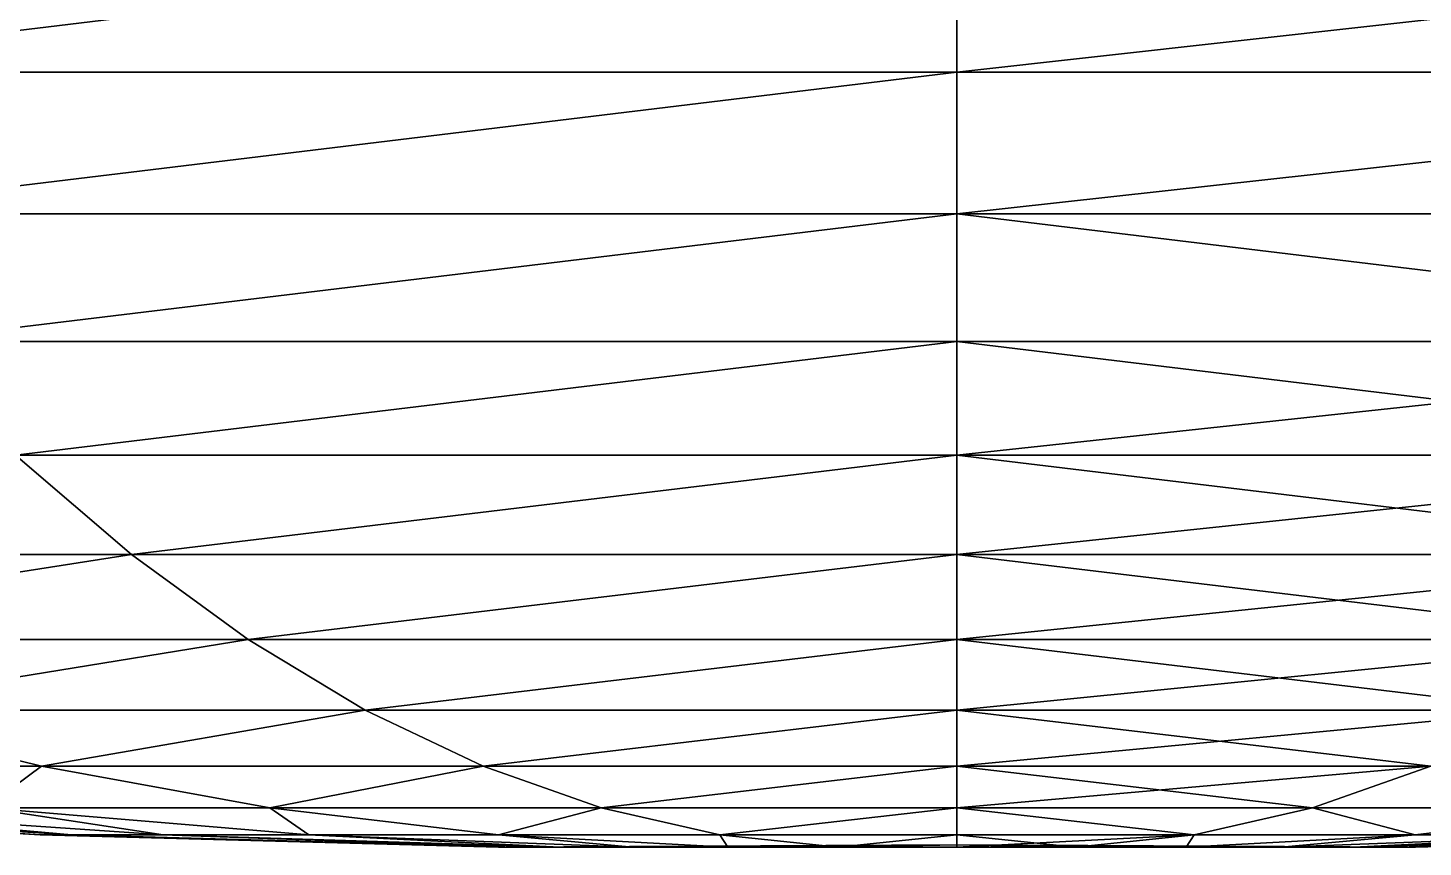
# Model space of a CAD drawing. Extents: x -16.8 to 16.8, y -22.2 to 0.1.
# Drawn here: x -2.774 to 1.392, y -22.219 to -19.773 of the extents above; entities that cross this region are included whole.
import ezdxf

# ---------------------------------------------------------------- set-up
doc = ezdxf.new("R2010")
doc.units = 0
doc.header["$MEASUREMENT"] = 0
doc.layers.add('Menina lendo', color=255, linetype='CONTINUOUS')

msp = doc.modelspace()

# ---------------------------------------------------------------- meshes
at = {"layer": 'Menina lendo'}
mesh = msp.add_polyface(dxfattribs=at)
corners = [(-3.8316, -19.9055, 14.2995), (0, -19.441, 16.0918), (-4.1649, -19.441, 15.5435), (0, -19.9055, 14.804)]
mesh.append_faces([[corners[k] for k in face] for face in [(0, 1, 2), (1, 0, 3)]], dxfattribs={"vtx0": -1})
mesh = msp.add_polyface(dxfattribs=at)
corners = [(0, -19.441, -16.0918), (-3.8316, -19.9055, -14.2995), (-4.1649, -19.441, -15.5435), (0, -19.9055, -14.804)]
mesh.append_faces([[corners[k] for k in face] for face in [(0, 1, 2), (1, 0, 3)]], dxfattribs={"vtx0": -1})
mesh = msp.add_polyface(dxfattribs=at)
corners = [(3.8316, -19.9055, 14.2995), (0, -19.441, 16.0918), (0, -19.9055, 14.804), (4.1649, -19.441, 15.5435)]
mesh.append_faces([[corners[k] for k in face] for face in [(0, 1, 2), (1, 0, 3)]], dxfattribs={"vtx0": -1})
mesh = msp.add_polyface(dxfattribs=at)
corners = [(4.1649, -19.441, -15.5435), (0, -19.9055, -14.804), (0, -19.441, -16.0918), (3.8316, -19.9055, -14.2995)]
mesh.append_faces([[corners[k] for k in face] for face in [(0, 1, 2), (1, 0, 3)]], dxfattribs={"vtx0": -1})
mesh = msp.add_polyface(dxfattribs=at)
corners = [(-3.4946, -20.3286, 13.0419), (0, -19.9055, 14.804), (-3.8316, -19.9055, 14.2995), (0, -20.3286, 13.502)]
mesh.append_faces([[corners[k] for k in face] for face in [(0, 1, 2), (1, 0, 3)]], dxfattribs={"vtx0": -1})
mesh = msp.add_polyface(dxfattribs=at)
corners = [(0, -19.9055, -14.804), (-3.4946, -20.3286, -13.0419), (-3.8316, -19.9055, -14.2995), (0, -20.3286, -13.502)]
mesh.append_faces([[corners[k] for k in face] for face in [(0, 1, 2), (1, 0, 3)]], dxfattribs={"vtx0": -1})
mesh = msp.add_polyface(dxfattribs=at)
corners = [(0, -20.3286, 13.502), (3.8316, -19.9055, 14.2995), (0, -19.9055, 14.804), (3.4946, -20.3286, 13.0419)]
mesh.append_faces([[corners[k] for k in face] for face in [(0, 1, 2), (1, 0, 3)]], dxfattribs={"vtx0": -1})
mesh = msp.add_polyface(dxfattribs=at)
corners = [(3.8316, -19.9055, -14.2995), (0, -20.3286, -13.502), (0, -19.9055, -14.804), (3.4946, -20.3286, -13.0419)]
mesh.append_faces([[corners[k] for k in face] for face in [(0, 1, 2), (1, 0, 3)]], dxfattribs={"vtx0": -1})
mesh = msp.add_polyface(dxfattribs=at)
corners = [(-3.1543, -20.7099, 11.7719), (0, -20.3286, 13.502), (-3.4946, -20.3286, 13.0419), (0, -20.7099, 12.1871)]
mesh.append_faces([[corners[k] for k in face] for face in [(0, 1, 2), (1, 0, 3)]], dxfattribs={"vtx0": -1})
mesh = msp.add_polyface(dxfattribs=at)
corners = [(0, -20.3286, -13.502), (-3.1543, -20.7099, -11.7719), (-3.4946, -20.3286, -13.0419), (0, -20.7099, -12.1871)]
mesh.append_faces([[corners[k] for k in face] for face in [(0, 1, 2), (1, 0, 3)]], dxfattribs={"vtx0": -1})
mesh = msp.add_polyface(dxfattribs=at)
corners = [(3.1543, -20.7099, 11.7719), (0, -20.3286, 13.502), (0, -20.7099, 12.1871), (3.4946, -20.3286, 13.0419)]
mesh.append_faces([[corners[k] for k in face] for face in [(0, 1, 2), (1, 0, 3)]], dxfattribs={"vtx0": -1})
mesh = msp.add_polyface(dxfattribs=at)
corners = [(0, -20.3286, -13.502), (3.1543, -20.7099, -11.7719), (0, -20.7099, -12.1871), (3.4946, -20.3286, -13.0419)]
mesh.append_faces([[corners[k] for k in face] for face in [(0, 1, 2), (1, 0, 3)]], dxfattribs={"vtx0": -1})
mesh = msp.add_polyface(dxfattribs=at)
corners = [(-2.811, -21.0491, 10.4907), (0, -20.7099, 12.1871), (-3.1543, -20.7099, 11.7719), (0, -21.0491, 10.8608)]
mesh.append_faces([[corners[k] for k in face] for face in [(0, 1, 2), (1, 0, 3)]], dxfattribs={"vtx0": -1})
mesh = msp.add_polyface(dxfattribs=at)
corners = [(0, -20.7099, -12.1871), (-2.811, -21.0491, -10.4907), (-3.1543, -20.7099, -11.7719), (0, -21.0491, -10.8608)]
mesh.append_faces([[corners[k] for k in face] for face in [(0, 1, 2), (1, 0, 3)]], dxfattribs={"vtx0": -1})
mesh = msp.add_polyface(dxfattribs=at)
corners = [(2.811, -21.0491, 10.4907), (0, -20.7099, 12.1871), (0, -21.0491, 10.8608), (3.1543, -20.7099, 11.7719)]
mesh.append_faces([[corners[k] for k in face] for face in [(0, 1, 2), (1, 0, 3)]], dxfattribs={"vtx0": -1})
mesh = msp.add_polyface(dxfattribs=at)
corners = [(3.1543, -20.7099, -11.7719), (0, -21.0491, -10.8608), (0, -20.7099, -12.1871), (2.811, -21.0491, -10.4907)]
mesh.append_faces([[corners[k] for k in face] for face in [(0, 1, 2), (1, 0, 3)]], dxfattribs={"vtx0": -1})
mesh = msp.add_polyface(dxfattribs=at)
corners = [(-4.7622, -21.3458, 8.2483), (-2.811, -21.0491, 10.4907), (-5.4304, -21.0491, 9.4057), (-2.4651, -21.3458, 9.1998)]
mesh.append_faces([[corners[k] for k in face] for face in [(0, 1, 2), (1, 0, 3)]], dxfattribs={"vtx0": -1})
mesh = msp.add_polyface(dxfattribs=at)
corners = [(-2.811, -21.0491, -10.4907), (-4.7622, -21.3458, -8.2483), (-5.4304, -21.0491, -9.4057), (-2.4651, -21.3458, -9.1998)]
mesh.append_faces([[corners[k] for k in face] for face in [(0, 1, 2), (1, 0, 3)]], dxfattribs={"vtx0": -1})
mesh = msp.add_polyface(dxfattribs=at)
corners = [(-2.4651, -21.3458, 9.1998), (0, -21.0491, 10.8608), (-2.811, -21.0491, 10.4907), (0, -21.3458, 9.5243)]
mesh.append_faces([[corners[k] for k in face] for face in [(0, 1, 2), (1, 0, 3)]], dxfattribs={"vtx0": -1})
mesh = msp.add_polyface(dxfattribs=at)
corners = [(0, -21.0491, -10.8608), (-2.4651, -21.3458, -9.1998), (-2.811, -21.0491, -10.4907), (0, -21.3458, -9.5243)]
mesh.append_faces([[corners[k] for k in face] for face in [(0, 1, 2), (1, 0, 3)]], dxfattribs={"vtx0": -1})
mesh = msp.add_polyface(dxfattribs=at)
corners = [(2.4651, -21.3458, 9.1998), (0, -21.0491, 10.8608), (0, -21.3458, 9.5243), (2.811, -21.0491, 10.4907)]
mesh.append_faces([[corners[k] for k in face] for face in [(0, 1, 2), (1, 0, 3)]], dxfattribs={"vtx0": -1})
mesh = msp.add_polyface(dxfattribs=at)
corners = [(2.811, -21.0491, -10.4907), (0, -21.3458, -9.5243), (0, -21.0491, -10.8608), (2.4651, -21.3458, -9.1998)]
mesh.append_faces([[corners[k] for k in face] for face in [(0, 1, 2), (1, 0, 3)]], dxfattribs={"vtx0": -1})
mesh = msp.add_polyface(dxfattribs=at)
corners = [(-4.0895, -21.5996, 7.0832), (-2.4651, -21.3458, 9.1998), (-4.7622, -21.3458, 8.2483), (-2.1169, -21.5996, 7.9003)]
mesh.append_faces([[corners[k] for k in face] for face in [(0, 1, 2), (1, 0, 3)]], dxfattribs={"vtx0": -1})
mesh = msp.add_polyface(dxfattribs=at)
corners = [(-2.4651, -21.3458, -9.1998), (-4.0895, -21.5996, -7.0832), (-4.7622, -21.3458, -8.2483), (-2.1169, -21.5996, -7.9003)]
mesh.append_faces([[corners[k] for k in face] for face in [(0, 1, 2), (1, 0, 3)]], dxfattribs={"vtx0": -1})
mesh = msp.add_polyface(dxfattribs=at)
corners = [(-2.1169, -21.5996, 7.9003), (0, -21.3458, 9.5243), (-2.4651, -21.3458, 9.1998), (0, -21.5996, 8.179)]
mesh.append_faces([[corners[k] for k in face] for face in [(0, 1, 2), (1, 0, 3)]], dxfattribs={"vtx0": -1})
mesh = msp.add_polyface(dxfattribs=at)
corners = [(0, -21.3458, -9.5243), (-2.1169, -21.5996, -7.9003), (-2.4651, -21.3458, -9.1998), (0, -21.5996, -8.179)]
mesh.append_faces([[corners[k] for k in face] for face in [(0, 1, 2), (1, 0, 3)]], dxfattribs={"vtx0": -1})
mesh = msp.add_polyface(dxfattribs=at)
corners = [(2.1169, -21.5996, 7.9003), (0, -21.3458, 9.5243), (0, -21.5996, 8.179), (2.4651, -21.3458, 9.1998)]
mesh.append_faces([[corners[k] for k in face] for face in [(0, 1, 2), (1, 0, 3)]], dxfattribs={"vtx0": -1})
mesh = msp.add_polyface(dxfattribs=at)
corners = [(2.4651, -21.3458, -9.1998), (0, -21.5996, -8.179), (0, -21.3458, -9.5243), (2.1169, -21.5996, -7.9003)]
mesh.append_faces([[corners[k] for k in face] for face in [(0, 1, 2), (1, 0, 3)]], dxfattribs={"vtx0": -1})
mesh = msp.add_polyface(dxfattribs=at)
corners = [(-3.4132, -21.8103, 5.9118), (-2.1169, -21.5996, 7.9003), (-4.0895, -21.5996, 7.0832), (-1.7668, -21.8103, 6.5937)]
mesh.append_faces([[corners[k] for k in face] for face in [(0, 1, 2), (1, 0, 3)]], dxfattribs={"vtx0": -1})
mesh = msp.add_polyface(dxfattribs=at)
corners = [(-2.1169, -21.5996, -7.9003), (-3.4132, -21.8103, -5.9118), (-4.0895, -21.5996, -7.0832), (-1.7668, -21.8103, -6.5937)]
mesh.append_faces([[corners[k] for k in face] for face in [(0, 1, 2), (1, 0, 3)]], dxfattribs={"vtx0": -1})
mesh = msp.add_polyface(dxfattribs=at)
corners = [(-1.7668, -21.8103, 6.5937), (0, -21.5996, 8.179), (-2.1169, -21.5996, 7.9003), (0, -21.8103, 6.8263)]
mesh.append_faces([[corners[k] for k in face] for face in [(0, 1, 2), (1, 0, 3)]], dxfattribs={"vtx0": -1})
mesh = msp.add_polyface(dxfattribs=at)
corners = [(0, -21.5996, -8.179), (-1.7668, -21.8103, -6.5937), (-2.1169, -21.5996, -7.9003), (0, -21.8103, -6.8263)]
mesh.append_faces([[corners[k] for k in face] for face in [(0, 1, 2), (1, 0, 3)]], dxfattribs={"vtx0": -1})
mesh = msp.add_polyface(dxfattribs=at)
corners = [(1.7668, -21.8103, 6.5937), (0, -21.5996, 8.179), (0, -21.8103, 6.8263), (2.1169, -21.5996, 7.9003)]
mesh.append_faces([[corners[k] for k in face] for face in [(0, 1, 2), (1, 0, 3)]], dxfattribs={"vtx0": -1})
mesh = msp.add_polyface(dxfattribs=at)
corners = [(2.1169, -21.5996, -7.9003), (0, -21.8103, -6.8263), (0, -21.5996, -8.179), (1.7668, -21.8103, -6.5937)]
mesh.append_faces([[corners[k] for k in face] for face in [(0, 1, 2), (1, 0, 3)]], dxfattribs={"vtx0": -1})
mesh = msp.add_polyface(dxfattribs=at)
corners = [(-3.4132, -21.8103, -5.9118), (-3.8662, -21.9778, -3.8662), (-4.8269, -21.8103, -4.8269), (-2.7338, -21.9778, -4.7351)]
mesh.append_faces([[corners[k] for k in face] for face in [(0, 1, 2), (1, 0, 3)]], dxfattribs={"vtx0": -1})
mesh = msp.add_polyface(dxfattribs=at)
corners = [(-3.8662, -21.9778, 3.8662), (-3.4132, -21.8103, 5.9118), (-4.8269, -21.8103, 4.8269), (-2.7338, -21.9778, 4.7351)]
mesh.append_faces([[corners[k] for k in face] for face in [(0, 1, 2), (1, 0, 3)]], dxfattribs={"vtx0": -1})
mesh = msp.add_polyface(dxfattribs=at)
corners = [(-2.7338, -21.9778, 4.7351), (-1.7668, -21.8103, 6.5937), (-3.4132, -21.8103, 5.9118), (-1.4151, -21.9778, 5.2813)]
mesh.append_faces([[corners[k] for k in face] for face in [(0, 1, 2), (1, 0, 3)]], dxfattribs={"vtx0": -1})
mesh = msp.add_polyface(dxfattribs=at)
corners = [(-1.7668, -21.8103, -6.5937), (-2.7338, -21.9778, -4.7351), (-3.4132, -21.8103, -5.9118), (-1.4151, -21.9778, -5.2813)]
mesh.append_faces([[corners[k] for k in face] for face in [(0, 1, 2), (1, 0, 3)]], dxfattribs={"vtx0": -1})
mesh = msp.add_polyface(dxfattribs=at)
corners = [(-1.4151, -21.9778, 5.2813), (0, -21.8103, 6.8263), (-1.7668, -21.8103, 6.5937), (0, -21.9778, 5.4676)]
mesh.append_faces([[corners[k] for k in face] for face in [(0, 1, 2), (1, 0, 3)]], dxfattribs={"vtx0": -1})
mesh = msp.add_polyface(dxfattribs=at)
corners = [(0, -21.8103, -6.8263), (-1.4151, -21.9778, -5.2813), (-1.7668, -21.8103, -6.5937), (0, -21.9778, -5.4676)]
mesh.append_faces([[corners[k] for k in face] for face in [(0, 1, 2), (1, 0, 3)]], dxfattribs={"vtx0": -1})
mesh = msp.add_polyface(dxfattribs=at)
corners = [(1.4151, -21.9778, 5.2813), (0, -21.8103, 6.8263), (0, -21.9778, 5.4676), (1.7668, -21.8103, 6.5937)]
mesh.append_faces([[corners[k] for k in face] for face in [(0, 1, 2), (1, 0, 3)]], dxfattribs={"vtx0": -1})
mesh = msp.add_polyface(dxfattribs=at)
corners = [(1.7668, -21.8103, -6.5937), (0, -21.9778, -5.4676), (0, -21.8103, -6.8263), (1.4151, -21.9778, -5.2813)]
mesh.append_faces([[corners[k] for k in face] for face in [(0, 1, 2), (1, 0, 3)]], dxfattribs={"vtx0": -1})
mesh = msp.add_polyface(dxfattribs=at)
corners = [(-2.7338, -21.9778, -4.7351), (-2.9021, -22.1018, -2.9021), (-3.8662, -21.9778, -3.8662), (-2.0521, -22.1018, -3.5543)]
mesh.append_faces([[corners[k] for k in face] for face in [(0, 1, 2), (1, 0, 3)]], dxfattribs={"vtx0": -1})
mesh = msp.add_polyface(dxfattribs=at)
corners = [(-2.9021, -22.1018, 2.9021), (-2.7338, -21.9778, 4.7351), (-3.8662, -21.9778, 3.8662), (-2.0521, -22.1018, 3.5543)]
mesh.append_faces([[corners[k] for k in face] for face in [(0, 1, 2), (1, 0, 3)]], dxfattribs={"vtx0": -1})
mesh = msp.add_polyface(dxfattribs=at)
corners = [(-2.0521, -22.1018, 3.5543), (-1.4151, -21.9778, 5.2813), (-2.7338, -21.9778, 4.7351), (-1.0622, -22.1018, 3.9643)]
mesh.append_faces([[corners[k] for k in face] for face in [(0, 1, 2), (1, 0, 3)]], dxfattribs={"vtx0": -1})
mesh = msp.add_polyface(dxfattribs=at)
corners = [(-1.4151, -21.9778, -5.2813), (-2.0521, -22.1018, -3.5543), (-2.7338, -21.9778, -4.7351), (-1.0622, -22.1018, -3.9643)]
mesh.append_faces([[corners[k] for k in face] for face in [(0, 1, 2), (1, 0, 3)]], dxfattribs={"vtx0": -1})
mesh = msp.add_polyface(dxfattribs=at)
corners = [(-1.0622, -22.1018, 3.9643), (0, -21.9778, 5.4676), (-1.4151, -21.9778, 5.2813), (0, -22.1018, 4.1042)]
mesh.append_faces([[corners[k] for k in face] for face in [(0, 1, 2), (1, 0, 3)]], dxfattribs={"vtx0": -1})
mesh = msp.add_polyface(dxfattribs=at)
corners = [(0, -21.9778, -5.4676), (-1.0622, -22.1018, -3.9643), (-1.4151, -21.9778, -5.2813), (0, -22.1018, -4.1042)]
mesh.append_faces([[corners[k] for k in face] for face in [(0, 1, 2), (1, 0, 3)]], dxfattribs={"vtx0": -1})
mesh = msp.add_polyface(dxfattribs=at)
corners = [(1.0622, -22.1018, 3.9643), (0, -21.9778, 5.4676), (0, -22.1018, 4.1042), (1.4151, -21.9778, 5.2813)]
mesh.append_faces([[corners[k] for k in face] for face in [(0, 1, 2), (1, 0, 3)]], dxfattribs={"vtx0": -1})
mesh = msp.add_polyface(dxfattribs=at)
corners = [(1.4151, -21.9778, -5.2813), (0, -22.1018, -4.1042), (0, -21.9778, -5.4676), (1.0622, -22.1018, -3.9643)]
mesh.append_faces([[corners[k] for k in face] for face in [(0, 1, 2), (1, 0, 3)]], dxfattribs={"vtx0": -1})
mesh = msp.add_polyface(dxfattribs=at)
corners = [(2.0521, -22.1018, 3.5543), (1.4151, -21.9778, 5.2813), (1.0622, -22.1018, 3.9643), (2.7338, -21.9778, 4.7351)]
mesh.append_faces([[corners[k] for k in face] for face in [(0, 1, 2), (1, 0, 3)]], dxfattribs={"vtx0": -1})
mesh = msp.add_polyface(dxfattribs=at)
corners = [(1.4151, -21.9778, -5.2813), (2.0521, -22.1018, -3.5543), (1.0622, -22.1018, -3.9643), (2.7338, -21.9778, -4.7351)]
mesh.append_faces([[corners[k] for k in face] for face in [(0, 1, 2), (1, 0, 3)]], dxfattribs={"vtx0": -1})
mesh = msp.add_polyface(dxfattribs=at)
corners = [(-3.9643, -22.1018, -1.0622), (-2.7375, -22.1822), (-4.1042, -22.1018), (-2.6443, -22.1822, -0.7085)]
mesh.append_faces([[corners[k] for k in face] for face in [(0, 1, 2), (1, 0, 3)]], dxfattribs={"vtx0": -1})
mesh = msp.add_polyface(dxfattribs=at)
corners = [(-2.7375, -22.1822), (-3.9643, -22.1018, 1.0622), (-4.1042, -22.1018), (-2.6443, -22.1822, 0.7085)]
mesh.append_faces([[corners[k] for k in face] for face in [(0, 1, 2), (1, 0, 3)]], dxfattribs={"vtx0": -1})
mesh = msp.add_polyface(dxfattribs=at)
corners = [(-3.5543, -22.1018, -2.0521), (-2.6443, -22.1822, -0.7085), (-3.9643, -22.1018, -1.0622), (-2.3708, -22.1822, -1.3688)]
mesh.append_faces([[corners[k] for k in face] for face in [(0, 1, 2), (1, 0, 3)]], dxfattribs={"vtx0": -1})
mesh = msp.add_polyface(dxfattribs=at)
corners = [(-2.6443, -22.1822, 0.7085), (-3.5543, -22.1018, 2.0521), (-3.9643, -22.1018, 1.0622), (-2.3708, -22.1822, 1.3688)]
mesh.append_faces([[corners[k] for k in face] for face in [(0, 1, 2), (1, 0, 3)]], dxfattribs={"vtx0": -1})
mesh = msp.add_polyface(dxfattribs=at)
corners = [(-2.9021, -22.1018, -2.9021), (-2.3708, -22.1822, -1.3688), (-3.5543, -22.1018, -2.0521), (-1.9357, -22.1822, -1.9357)]
mesh.append_faces([[corners[k] for k in face] for face in [(0, 1, 2), (1, 0, 3)]], dxfattribs={"vtx0": -1})
mesh = msp.add_polyface(dxfattribs=at)
corners = [(-2.3708, -22.1822, 1.3688), (-2.9021, -22.1018, 2.9021), (-3.5543, -22.1018, 2.0521), (-1.9357, -22.1822, 1.9357)]
mesh.append_faces([[corners[k] for k in face] for face in [(0, 1, 2), (1, 0, 3)]], dxfattribs={"vtx0": -1})
mesh = msp.add_polyface(dxfattribs=at)
corners = [(-2.0521, -22.1018, -3.5543), (-1.9357, -22.1822, -1.9357), (-2.9021, -22.1018, -2.9021), (-1.3688, -22.1822, -2.3708)]
mesh.append_faces([[corners[k] for k in face] for face in [(0, 1, 2), (1, 0, 3)]], dxfattribs={"vtx0": -1})
mesh = msp.add_polyface(dxfattribs=at)
corners = [(-1.9357, -22.1822, 1.9357), (-2.0521, -22.1018, 3.5543), (-2.9021, -22.1018, 2.9021), (-1.3688, -22.1822, 2.3708)]
mesh.append_faces([[corners[k] for k in face] for face in [(0, 1, 2), (1, 0, 3)]], dxfattribs={"vtx0": -1})
mesh = msp.add_polyface(dxfattribs=at)
corners = [(-1.3688, -22.1822, 2.3708), (-1.0622, -22.1018, 3.9643), (-2.0521, -22.1018, 3.5543), (-0.7085, -22.1822, 2.6443)]
mesh.append_faces([[corners[k] for k in face] for face in [(0, 1, 2), (1, 0, 3)]], dxfattribs={"vtx0": -1})
mesh = msp.add_polyface(dxfattribs=at)
corners = [(-1.0622, -22.1018, -3.9643), (-1.3688, -22.1822, -2.3708), (-2.0521, -22.1018, -3.5543), (-0.7085, -22.1822, -2.6443)]
mesh.append_faces([[corners[k] for k in face] for face in [(0, 1, 2), (1, 0, 3)]], dxfattribs={"vtx0": -1})
mesh = msp.add_polyface(dxfattribs=at)
corners = [(-0.7085, -22.1822, 2.6443), (0, -22.1018, 4.1042), (-1.0622, -22.1018, 3.9643), (0, -22.1822, 2.7375)]
mesh.append_faces([[corners[k] for k in face] for face in [(0, 1, 2), (1, 0, 3)]], dxfattribs={"vtx0": -1})
mesh = msp.add_polyface(dxfattribs=at)
corners = [(0, -22.1018, -4.1042), (-0.7085, -22.1822, -2.6443), (-1.0622, -22.1018, -3.9643), (0, -22.1822, -2.7375)]
mesh.append_faces([[corners[k] for k in face] for face in [(0, 1, 2), (1, 0, 3)]], dxfattribs={"vtx0": -1})
mesh = msp.add_polyface(dxfattribs=at)
corners = [(0.7085, -22.1822, 2.6443), (0, -22.1018, 4.1042), (0, -22.1822, 2.7375), (1.0622, -22.1018, 3.9643)]
mesh.append_faces([[corners[k] for k in face] for face in [(0, 1, 2), (1, 0, 3)]], dxfattribs={"vtx0": -1})
mesh = msp.add_polyface(dxfattribs=at)
corners = [(0, -22.1018, -4.1042), (0.7085, -22.1822, -2.6443), (0, -22.1822, -2.7375), (1.0622, -22.1018, -3.9643)]
mesh.append_faces([[corners[k] for k in face] for face in [(0, 1, 2), (1, 0, 3)]], dxfattribs={"vtx0": -1})
mesh = msp.add_polyface(dxfattribs=at)
corners = [(1.3688, -22.1822, 2.3708), (1.0622, -22.1018, 3.9643), (0.7085, -22.1822, 2.6443), (2.0521, -22.1018, 3.5543)]
mesh.append_faces([[corners[k] for k in face] for face in [(0, 1, 2), (1, 0, 3)]], dxfattribs={"vtx0": -1})
mesh = msp.add_polyface(dxfattribs=at)
corners = [(1.0622, -22.1018, -3.9643), (1.3688, -22.1822, -2.3708), (0.7085, -22.1822, -2.6443), (2.0521, -22.1018, -3.5543)]
mesh.append_faces([[corners[k] for k in face] for face in [(0, 1, 2), (1, 0, 3)]], dxfattribs={"vtx0": -1})
mesh = msp.add_polyface(dxfattribs=at)
corners = [(1.9357, -22.1822, 1.9357), (2.0521, -22.1018, 3.5543), (1.3688, -22.1822, 2.3708), (2.9021, -22.1018, 2.9021)]
mesh.append_faces([[corners[k] for k in face] for face in [(0, 1, 2), (1, 0, 3)]], dxfattribs={"vtx0": -1})
mesh = msp.add_polyface(dxfattribs=at)
corners = [(2.0521, -22.1018, -3.5543), (1.9357, -22.1822, -1.9357), (1.3688, -22.1822, -2.3708), (2.9021, -22.1018, -2.9021)]
mesh.append_faces([[corners[k] for k in face] for face in [(0, 1, 2), (1, 0, 3)]], dxfattribs={"vtx0": -1})
mesh = msp.add_polyface(dxfattribs=at)
corners = [(-2.6443, -22.1822, -0.7085), (-1.369, -22.2189), (-2.7375, -22.1822), (-1.3224, -22.2189, -0.3543)]
mesh.append_faces([[corners[k] for k in face] for face in [(0, 1, 2), (1, 0, 3)]], dxfattribs={"vtx0": -1})
mesh = msp.add_polyface(dxfattribs=at)
corners = [(-1.369, -22.2189), (-2.6443, -22.1822, 0.7085), (-2.7375, -22.1822), (-1.3224, -22.2189, 0.3543)]
mesh.append_faces([[corners[k] for k in face] for face in [(0, 1, 2), (1, 0, 3)]], dxfattribs={"vtx0": -1})
mesh = msp.add_polyface(dxfattribs=at)
corners = [(-2.3708, -22.1822, -1.3688), (-1.3224, -22.2189, -0.3543), (-2.6443, -22.1822, -0.7085), (-1.1856, -22.2189, -0.6845)]
mesh.append_faces([[corners[k] for k in face] for face in [(0, 1, 2), (1, 0, 3)]], dxfattribs={"vtx0": -1})
mesh = msp.add_polyface(dxfattribs=at)
corners = [(-1.3224, -22.2189, 0.3543), (-2.3708, -22.1822, 1.3688), (-2.6443, -22.1822, 0.7085), (-1.1856, -22.2189, 0.6845)]
mesh.append_faces([[corners[k] for k in face] for face in [(0, 1, 2), (1, 0, 3)]], dxfattribs={"vtx0": -1})
mesh = msp.add_polyface(dxfattribs=at)
corners = [(-1.9357, -22.1822, -1.9357), (-1.1856, -22.2189, -0.6845), (-2.3708, -22.1822, -1.3688), (-0.968, -22.2189, -0.968)]
mesh.append_faces([[corners[k] for k in face] for face in [(0, 1, 2), (1, 0, 3)]], dxfattribs={"vtx0": -1})
mesh = msp.add_polyface(dxfattribs=at)
corners = [(-1.1856, -22.2189, 0.6845), (-1.9357, -22.1822, 1.9357), (-2.3708, -22.1822, 1.3688), (-0.968, -22.2189, 0.968)]
mesh.append_faces([[corners[k] for k in face] for face in [(0, 1, 2), (1, 0, 3)]], dxfattribs={"vtx0": -1})
mesh = msp.add_polyface(dxfattribs=at)
corners = [(-1.3688, -22.1822, -2.3708), (-0.968, -22.2189, -0.968), (-1.9357, -22.1822, -1.9357), (-0.6845, -22.2189, -1.1856)]
mesh.append_faces([[corners[k] for k in face] for face in [(0, 1, 2), (1, 0, 3)]], dxfattribs={"vtx0": -1})
mesh = msp.add_polyface(dxfattribs=at)
corners = [(-0.968, -22.2189, 0.968), (-1.3688, -22.1822, 2.3708), (-1.9357, -22.1822, 1.9357), (-0.6845, -22.2189, 1.1856)]
mesh.append_faces([[corners[k] for k in face] for face in [(0, 1, 2), (1, 0, 3)]], dxfattribs={"vtx0": -1})
mesh = msp.add_polyface(dxfattribs=at)
corners = [(-0.6845, -22.2189, 1.1856), (-0.7085, -22.1822, 2.6443), (-1.3688, -22.1822, 2.3708), (-0.3543, -22.2189, 1.3224)]
mesh.append_faces([[corners[k] for k in face] for face in [(0, 1, 2), (1, 0, 3)]], dxfattribs={"vtx0": -1})
mesh = msp.add_polyface(dxfattribs=at)
corners = [(-0.7085, -22.1822, -2.6443), (-0.6845, -22.2189, -1.1856), (-1.3688, -22.1822, -2.3708), (-0.3543, -22.2189, -1.3224)]
mesh.append_faces([[corners[k] for k in face] for face in [(0, 1, 2), (1, 0, 3)]], dxfattribs={"vtx0": -1})
mesh = msp.add_polyface(dxfattribs=at)
corners = [(-0.3543, -22.2189, 1.3224), (0, -22.1822, 2.7375), (-0.7085, -22.1822, 2.6443), (0, -22.2189, 1.369)]
mesh.append_faces([[corners[k] for k in face] for face in [(0, 1, 2), (1, 0, 3)]], dxfattribs={"vtx0": -1})
mesh = msp.add_polyface(dxfattribs=at)
corners = [(0, -22.1822, -2.7375), (-0.3543, -22.2189, -1.3224), (-0.7085, -22.1822, -2.6443), (0, -22.2189, -1.369)]
mesh.append_faces([[corners[k] for k in face] for face in [(0, 1, 2), (1, 0, 3)]], dxfattribs={"vtx0": -1})
mesh = msp.add_polyface(dxfattribs=at)
corners = [(0.3543, -22.2189, 1.3224), (0, -22.1822, 2.7375), (0, -22.2189, 1.369), (0.7085, -22.1822, 2.6443)]
mesh.append_faces([[corners[k] for k in face] for face in [(0, 1, 2), (1, 0, 3)]], dxfattribs={"vtx0": -1})
mesh = msp.add_polyface(dxfattribs=at)
corners = [(0.7085, -22.1822, -2.6443), (0, -22.2189, -1.369), (0, -22.1822, -2.7375), (0.3543, -22.2189, -1.3224)]
mesh.append_faces([[corners[k] for k in face] for face in [(0, 1, 2), (1, 0, 3)]], dxfattribs={"vtx0": -1})
mesh = msp.add_polyface(dxfattribs=at)
corners = [(0.6845, -22.2189, 1.1856), (0.7085, -22.1822, 2.6443), (0.3543, -22.2189, 1.3224), (1.3688, -22.1822, 2.3708)]
mesh.append_faces([[corners[k] for k in face] for face in [(0, 1, 2), (1, 0, 3)]], dxfattribs={"vtx0": -1})
mesh = msp.add_polyface(dxfattribs=at)
corners = [(0.7085, -22.1822, -2.6443), (0.6845, -22.2189, -1.1856), (0.3543, -22.2189, -1.3224), (1.3688, -22.1822, -2.3708)]
mesh.append_faces([[corners[k] for k in face] for face in [(0, 1, 2), (1, 0, 3)]], dxfattribs={"vtx0": -1})
mesh = msp.add_polyface(dxfattribs=at)
corners = [(0.968, -22.2189, 0.968), (1.3688, -22.1822, 2.3708), (0.6845, -22.2189, 1.1856), (1.9357, -22.1822, 1.9357)]
mesh.append_faces([[corners[k] for k in face] for face in [(0, 1, 2), (1, 0, 3)]], dxfattribs={"vtx0": -1})
mesh = msp.add_polyface(dxfattribs=at)
corners = [(1.3688, -22.1822, -2.3708), (0.968, -22.2189, -0.968), (0.6845, -22.2189, -1.1856), (1.9357, -22.1822, -1.9357)]
mesh.append_faces([[corners[k] for k in face] for face in [(0, 1, 2), (1, 0, 3)]], dxfattribs={"vtx0": -1})
mesh = msp.add_polyface(dxfattribs=at)
corners = [(1.1856, -22.2189, 0.6845), (1.9357, -22.1822, 1.9357), (0.968, -22.2189, 0.968), (2.3708, -22.1822, 1.3688)]
mesh.append_faces([[corners[k] for k in face] for face in [(0, 1, 2), (1, 0, 3)]], dxfattribs={"vtx0": -1})
mesh = msp.add_polyface(dxfattribs=at)
corners = [(1.9357, -22.1822, -1.9357), (1.1856, -22.2189, -0.6845), (0.968, -22.2189, -0.968), (2.3708, -22.1822, -1.3688)]
mesh.append_faces([[corners[k] for k in face] for face in [(0, 1, 2), (1, 0, 3)]], dxfattribs={"vtx0": -1})
mesh = msp.add_polyface(dxfattribs=at)
corners = [(1.3224, -22.2189, 0.3543), (2.3708, -22.1822, 1.3688), (1.1856, -22.2189, 0.6845), (2.6443, -22.1822, 0.7085)]
mesh.append_faces([[corners[k] for k in face] for face in [(0, 1, 2), (1, 0, 3)]], dxfattribs={"vtx0": -1})
mesh = msp.add_polyface(dxfattribs=at)
corners = [(2.3708, -22.1822, -1.3688), (1.3224, -22.2189, -0.3543), (1.1856, -22.2189, -0.6845), (2.6443, -22.1822, -0.7085)]
mesh.append_faces([[corners[k] for k in face] for face in [(0, 1, 2), (1, 0, 3)]], dxfattribs={"vtx0": -1})
mesh = msp.add_polyface(dxfattribs=at)
corners = [(1.369, -22.2189), (2.6443, -22.1822, 0.7085), (1.3224, -22.2189, 0.3543), (2.7375, -22.1822)]
mesh.append_faces([[corners[k] for k in face] for face in [(0, 1, 2), (1, 0, 3)]], dxfattribs={"vtx0": -1})
mesh = msp.add_polyface(dxfattribs=at)
corners = [(2.6443, -22.1822, -0.7085), (1.369, -22.2189), (1.3224, -22.2189, -0.3543), (2.7375, -22.1822)]
mesh.append_faces([[corners[k] for k in face] for face in [(0, 1, 2), (1, 0, 3)]], dxfattribs={"vtx0": -1})
mesh = msp.add_polyface(dxfattribs=at)
corners = [(0, -22.212), (-1.3224, -22.2189, 0.3543), (-1.369, -22.2189)]
mesh.append_faces([[corners[k] for k in face] for face in [(0, 1, 2)]])
mesh = msp.add_polyface(dxfattribs=at)
corners = [(0, -22.212), (-1.369, -22.2189), (-1.3224, -22.2189, -0.3543)]
mesh.append_faces([[corners[k] for k in face] for face in [(0, 1, 2)]])
mesh = msp.add_polyface(dxfattribs=at)
corners = [(0, -22.212), (-1.3224, -22.2189, -0.3543), (-1.1856, -22.2189, -0.6845)]
mesh.append_faces([[corners[k] for k in face] for face in [(0, 1, 2)]])
mesh = msp.add_polyface(dxfattribs=at)
corners = [(0, -22.212), (-1.1856, -22.2189, 0.6845), (-1.3224, -22.2189, 0.3543)]
mesh.append_faces([[corners[k] for k in face] for face in [(0, 1, 2)]])
mesh = msp.add_polyface(dxfattribs=at)
corners = [(0, -22.212), (-1.1856, -22.2189, -0.6845), (-0.968, -22.2189, -0.968)]
mesh.append_faces([[corners[k] for k in face] for face in [(0, 1, 2)]])
mesh = msp.add_polyface(dxfattribs=at)
corners = [(0, -22.212), (-0.968, -22.2189, 0.968), (-1.1856, -22.2189, 0.6845)]
mesh.append_faces([[corners[k] for k in face] for face in [(0, 1, 2)]])
mesh = msp.add_polyface(dxfattribs=at)
corners = [(0, -22.212), (-0.968, -22.2189, -0.968), (-0.6845, -22.2189, -1.1856)]
mesh.append_faces([[corners[k] for k in face] for face in [(0, 1, 2)]])
mesh = msp.add_polyface(dxfattribs=at)
corners = [(0, -22.212), (-0.6845, -22.2189, 1.1856), (-0.968, -22.2189, 0.968)]
mesh.append_faces([[corners[k] for k in face] for face in [(0, 1, 2)]])
mesh = msp.add_polyface(dxfattribs=at)
corners = [(0, -22.212), (-0.3543, -22.2189, 1.3224), (-0.6845, -22.2189, 1.1856)]
mesh.append_faces([[corners[k] for k in face] for face in [(0, 1, 2)]])
mesh = msp.add_polyface(dxfattribs=at)
corners = [(0, -22.212), (-0.6845, -22.2189, -1.1856), (-0.3543, -22.2189, -1.3224)]
mesh.append_faces([[corners[k] for k in face] for face in [(0, 1, 2)]])
mesh = msp.add_polyface(dxfattribs=at)
corners = [(0, -22.2189, 1.369), (-0.3543, -22.2189, 1.3224), (0, -22.212)]
mesh.append_faces([[corners[k] for k in face] for face in [(0, 1, 2)]])
mesh = msp.add_polyface(dxfattribs=at)
corners = [(0, -22.212), (-0.3543, -22.2189, -1.3224), (0, -22.2189, -1.369)]
mesh.append_faces([[corners[k] for k in face] for face in [(0, 1, 2)]])
mesh = msp.add_polyface(dxfattribs=at)
corners = [(1.1856, -22.2189, 0.6845), (0.968, -22.2189, 0.968), (0, -22.212)]
mesh.append_faces([[corners[k] for k in face] for face in [(0, 1, 2)]])
mesh = msp.add_polyface(dxfattribs=at)
corners = [(1.3224, -22.2189, 0.3543), (1.1856, -22.2189, 0.6845), (0, -22.212)]
mesh.append_faces([[corners[k] for k in face] for face in [(0, 1, 2)]])
mesh = msp.add_polyface(dxfattribs=at)
corners = [(1.369, -22.2189), (1.3224, -22.2189, 0.3543), (0, -22.212)]
mesh.append_faces([[corners[k] for k in face] for face in [(0, 1, 2)]])
mesh = msp.add_polyface(dxfattribs=at)
corners = [(1.369, -22.2189), (0, -22.212), (1.3224, -22.2189, -0.3543)]
mesh.append_faces([[corners[k] for k in face] for face in [(0, 1, 2)]])
mesh = msp.add_polyface(dxfattribs=at)
corners = [(1.3224, -22.2189, -0.3543), (0, -22.212), (1.1856, -22.2189, -0.6845)]
mesh.append_faces([[corners[k] for k in face] for face in [(0, 1, 2)]])
mesh = msp.add_polyface(dxfattribs=at)
corners = [(0.3543, -22.2189, 1.3224), (0, -22.2189, 1.369), (0, -22.212)]
mesh.append_faces([[corners[k] for k in face] for face in [(0, 1, 2)]])
mesh = msp.add_polyface(dxfattribs=at)
corners = [(0.6845, -22.2189, 1.1856), (0.3543, -22.2189, 1.3224), (0, -22.212)]
mesh.append_faces([[corners[k] for k in face] for face in [(0, 1, 2)]])
mesh = msp.add_polyface(dxfattribs=at)
corners = [(0.968, -22.2189, 0.968), (0.6845, -22.2189, 1.1856), (0, -22.212)]
mesh.append_faces([[corners[k] for k in face] for face in [(0, 1, 2)]])
mesh = msp.add_polyface(dxfattribs=at)
corners = [(1.1856, -22.2189, -0.6845), (0, -22.212), (0.968, -22.2189, -0.968)]
mesh.append_faces([[corners[k] for k in face] for face in [(0, 1, 2)]])
mesh = msp.add_polyface(dxfattribs=at)
corners = [(0.968, -22.2189, -0.968), (0, -22.212), (0.6845, -22.2189, -1.1856)]
mesh.append_faces([[corners[k] for k in face] for face in [(0, 1, 2)]])
mesh = msp.add_polyface(dxfattribs=at)
corners = [(0.6845, -22.2189, -1.1856), (0, -22.212), (0.3543, -22.2189, -1.3224)]
mesh.append_faces([[corners[k] for k in face] for face in [(0, 1, 2)]])
mesh = msp.add_polyface(dxfattribs=at)
corners = [(0.3543, -22.2189, -1.3224), (0, -22.212), (0, -22.2189, -1.369)]
mesh.append_faces([[corners[k] for k in face] for face in [(0, 1, 2)]])

doc.saveas('drawing.dxf')
